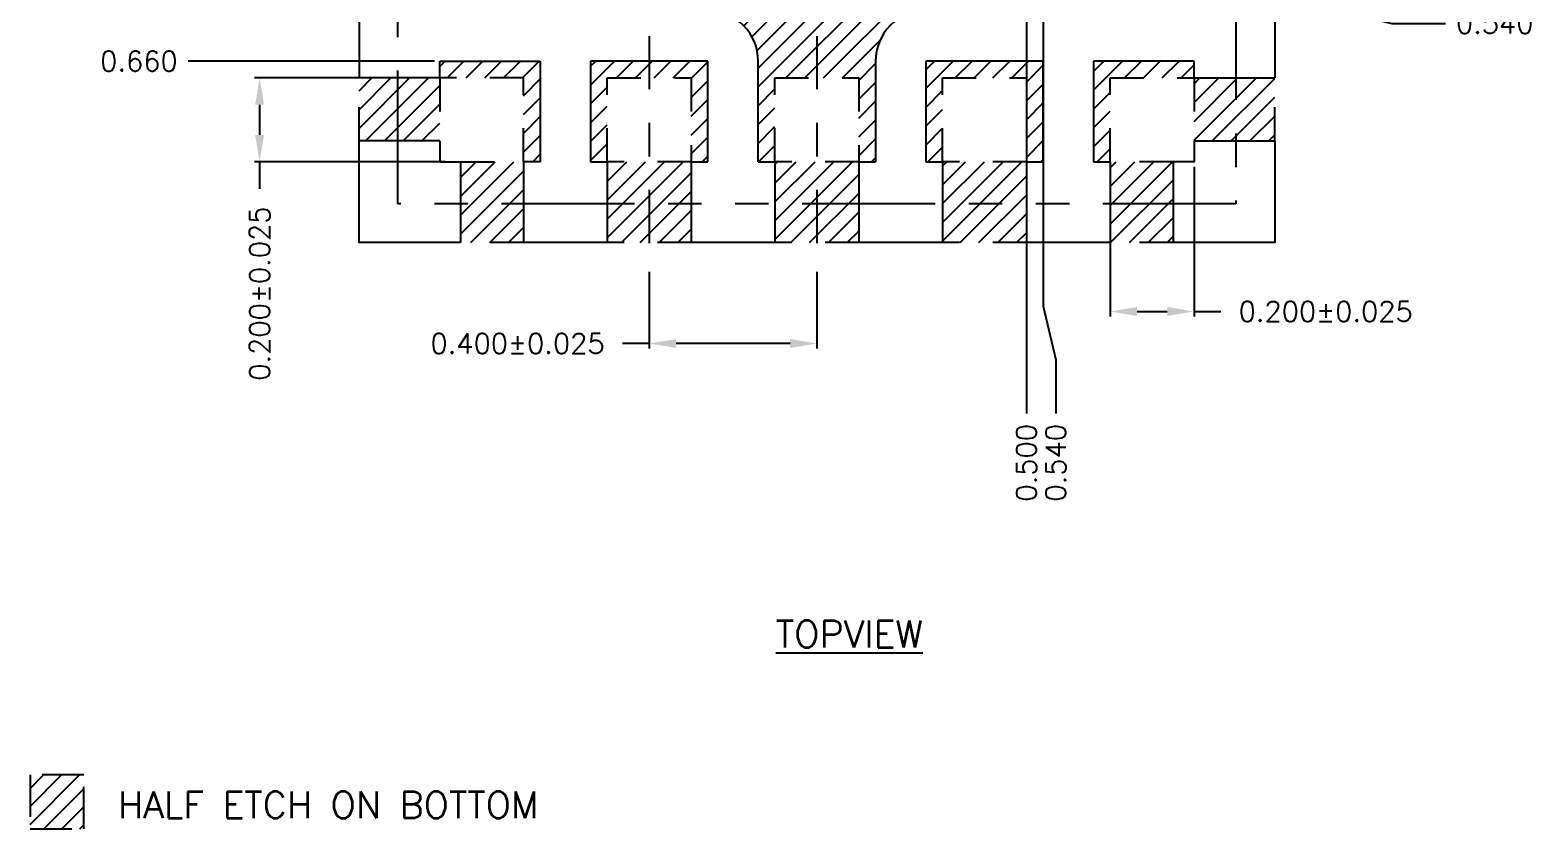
# Model space of a CAD drawing. Header units: millimetres. Extents: x 424.78 to 432.87, y 94.3 to 99.77.
# Drawn here: x 424.779 to 429.256, y 94.295 to 96.676 of the extents above; entities that cross this region are included whole.
import ezdxf
from ezdxf.enums import TextEntityAlignment as Align

# ---------------------------------------------------------------- set-up
doc = ezdxf.new("R2010")
doc.units = ezdxf.units.MM
doc.header["$LTSCALE"] = 0.5
doc.header["$PDMODE"] = 98
for name, pattern in [('CENTER', [50.8, 31.75, -6.35, 6.35, -6.35]), ('HIDDEN', [0.375, 0.25, -0.125]), ('PHANTOM2', [31.75, 15.875, -3.175, 3.175, -3.175, 3.175, -3.175])]:
    doc.linetypes.add(name, pattern=pattern)
for name, color, linetype in [('1', 7, 'HIDDEN'), ('1D', 4, 'Continuous'), ('BTM', 7, 'HIDDEN'), ('Center', 2, 'CENTER'), ('DIMENSION', 3, 'Continuous'), ('HEB', 4, 'Continuous'), ('PKG', 1, 'PHANTOM2')]:
    doc.layers.add(name, color=color, linetype=linetype)
doc.styles.add('SIMPLEX', font='simplex.shx', dxfattribs={"bigfont": 'AllInOneBig.shx'})
doc.dimstyles.new('Standard4', dxfattribs={"dimtxt": 0.06, "dimasz": 0.08, "dimexe": 0.015, "dimexo": 0.015, "dimgap": 0.027, "dimtad": 1, "dimdec": 3, "dimlfac": 0.8, "dimzin": 1, "dimtxsty": 'SIMPLEX', "dimcen": 0.1905, "dimclrd": 256, "dimclre": 256, "dimclrt": 256, "dimazin": 3, "dimtp": 0.03, "dimtm": 0.05, "dimtfac": 0.8, "dimtdec": 3, "dimtmove": 0, "dimatfit": 3, "dimfxl": 0.05, "dimtzin": 4, "dimlwd": -1, "dimlwe": -1})

# ---------------------------------------------------------------- blocks, each defined once
blk = doc.blocks.new('*D184')
at = {"layer": 'Defpoints', "color": 0, "ltscale": 0.1, "transparency": 16777216}
for p in [(427.1262, 97.4087), (425.2512, 96.5837), (426.0012, 96.5837)]:
    blk.add_point(p, dxfattribs=at)
at = {"layer": 'DIMENSION', "ltscale": 0.1, "transparency": 16777216}
blk.add_line((425.9862, 96.5837), (425.2512, 96.5837), dxfattribs=at)
at = {"layer": 'DIMENSION', "ltscale": 0.1, "transparency": 16777216, "insert": (425.1042, 96.5837), "char_height": 0.06, "attachment_point": 5, "style": 'SIMPLEX'}
blk.add_mtext('\\A1;0.660', dxfattribs=at)
blk = doc.blocks.new('*D193')
at = {"layer": 'Defpoints', "color": 0, "ltscale": 0.1, "transparency": 16777216}
for p in [(427.1262, 97.4087), (427.7512, 96.7837), (427.7512, 95.5337)]:
    blk.add_point(p, dxfattribs=at)
at = {"layer": 'DIMENSION', "ltscale": 0.1, "transparency": 16777216}
blk.add_line((427.7512, 96.7687), (427.7512, 95.5337), dxfattribs=at)
at = {"layer": 'DIMENSION', "ltscale": 0.1, "transparency": 16777216, "insert": (427.7512, 95.3867), "char_height": 0.06, "attachment_point": 5, "rotation": 90, "style": 'SIMPLEX'}
blk.add_mtext('\\A1;0.500', dxfattribs=at)
blk = doc.blocks.new('*D195')
at = {"layer": 'Defpoints', "color": 0, "ltscale": 0.1, "transparency": 16777216}
for p in [(427.1262, 97.4087), (427.8012, 96.7337), (427.8387, 95.5337)]:
    blk.add_point(p, dxfattribs=at)
at = {"layer": 'DIMENSION', "ltscale": 0.1, "transparency": 16777216}
for p, q in [((427.8012, 96.7187), (427.8012, 95.8537)), ((427.8012, 95.8537), (427.8387, 95.6937)), ((427.8387, 95.6937), (427.8387, 95.5337))]:
    blk.add_line(p, q, dxfattribs=at)
at = {"layer": 'DIMENSION', "ltscale": 0.1, "transparency": 16777216, "insert": (427.8387, 95.3867), "char_height": 0.06, "attachment_point": 5, "rotation": 90, "style": 'SIMPLEX'}
blk.add_mtext('\\A1;0.540', dxfattribs=at)
blk = doc.blocks.new('*D173')
at = {"layer": 'Defpoints', "color": 0, "ltscale": 0.1, "transparency": 16777216}
for p in [(427.1262, 97.4087), (427.8012, 96.7337), (429.0012, 96.6962)]:
    blk.add_point(p, dxfattribs=at)
at = {"layer": 'DIMENSION', "ltscale": 0.1, "transparency": 16777216}
for p, q in [((427.8162, 96.7337), (428.6812, 96.7337)), ((428.6812, 96.7337), (428.8412, 96.6962)), ((428.8412, 96.6962), (429.0012, 96.6962))]:
    blk.add_line(p, q, dxfattribs=at)
at = {"layer": 'DIMENSION', "ltscale": 0.1, "transparency": 16777216, "insert": (429.1482, 96.6962), "char_height": 0.06, "attachment_point": 5, "style": 'SIMPLEX'}
blk.add_mtext('\\A1;0.540', dxfattribs=at)
blk = doc.blocks.new('*D197')
at = {"layer": 'Defpoints', "color": 0, "ltscale": 0.1, "transparency": 16777216}
for p in [(426.6262, 95.9712), (427.1262, 95.9712), (426.6262, 95.7423)]:
    blk.add_point(p, dxfattribs=at)
at = {"layer": 'DIMENSION', "ltscale": 0.1, "transparency": 16777216}
for p, q in [((426.6262, 95.9562), (426.6262, 95.7273)), ((427.1262, 95.9562), (427.1262, 95.7273)), ((426.6262, 95.7423), (426.5462, 95.7423)), ((427.0462, 95.7423), (426.7062, 95.7423))]:
    blk.add_line(p, q, dxfattribs=at)
for points in [[(426.7062, 95.7556), (426.7062, 95.7289), (426.6262, 95.7423)], [(427.0462, 95.7556), (427.0462, 95.7289), (427.1262, 95.7423)]]:
    blk.add_solid(points, dxfattribs=at)
at = {"layer": 'DIMENSION', "ltscale": 0.1, "transparency": 16777216, "insert": (426.2335, 95.7423), "char_height": 0.06, "attachment_point": 5, "style": 'SIMPLEX'}
blk.add_mtext('\\A1;0.400%%P0.025', dxfattribs=at)
blk = doc.blocks.new('*D198')
at = {"layer": 'Defpoints', "color": 0, "ltscale": 0.1, "transparency": 16777216}
for p in [(428.0012, 96.2837), (428.2512, 96.2837), (428.2512, 95.8378)]:
    blk.add_point(p, dxfattribs=at)
at = {"layer": 'DIMENSION', "ltscale": 0.1, "transparency": 16777216}
for p, q in [((428.0012, 96.2687), (428.0012, 95.8228)), ((428.2512, 96.2687), (428.2512, 95.8228)), ((428.0812, 95.8378), (428.1712, 95.8378)), ((428.2512, 95.8378), (428.3312, 95.8378))]:
    blk.add_line(p, q, dxfattribs=at)
for points in [[(428.0812, 95.8511), (428.0812, 95.8244), (428.0012, 95.8378)], [(428.1712, 95.8511), (428.1712, 95.8244), (428.2512, 95.8378)]]:
    blk.add_solid(points, dxfattribs=at)
at = {"layer": 'DIMENSION', "ltscale": 0.1, "transparency": 16777216, "insert": (428.6439, 95.8378), "char_height": 0.06, "attachment_point": 5, "style": 'SIMPLEX'}
blk.add_mtext('\\A1;0.200%%P0.025', dxfattribs=at)
blk = doc.blocks.new('*D199')
at = {"layer": 'Defpoints', "color": 0, "ltscale": 0.1, "transparency": 16777216}
for p in [(426.0012, 96.5337), (425.4642, 96.2837), (426.0325, 96.2837)]:
    blk.add_point(p, dxfattribs=at)
at = {"layer": 'DIMENSION', "ltscale": 0.1, "transparency": 16777216}
for p, q in [((425.9862, 96.5337), (425.4492, 96.5337)), ((425.4642, 96.4537), (425.4642, 96.3637)), ((426.0175, 96.2837), (425.4492, 96.2837)), ((425.4642, 96.2837), (425.4642, 96.2037))]:
    blk.add_line(p, q, dxfattribs=at)
for points in [[(425.4509, 96.4537), (425.4775, 96.4537), (425.4642, 96.5337)], [(425.4509, 96.3637), (425.4775, 96.3637), (425.4642, 96.2837)]]:
    blk.add_solid(points, dxfattribs=at)
at = {"layer": 'DIMENSION', "ltscale": 0.1, "transparency": 16777216, "insert": (425.4642, 95.891), "char_height": 0.06, "attachment_point": 5, "rotation": 90, "style": 'SIMPLEX'}
blk.add_mtext('\\A1;0.200%%P0.025', dxfattribs=at)

msp = doc.modelspace()

# ---------------------------------------------------------------- hatches: boundary and pattern name
at = {"layer": 'HEB', "ltscale": 0.3}
h = msp.add_hatch(dxfattribs=at)
h.set_pattern_fill('ANSI31', color=256, scale=0.0125)
h.set_pattern_definition([(45, (403.33517, 87.596246), (-0.0280633, 0.0280633), [])])
h.paths.add_polyline_path([(428.4918, 98.2837), (428.4918, 98.4712), (428.3762, 98.4712), (428.3762, 98.2837)])
h.paths.add_polyline_path([(428.4918, 97.7837), (428.4918, 98.0337), (428.3762, 98.0337), (428.3762, 97.7837)])
h.paths.add_polyline_path([(428.4918, 97.2837), (428.4918, 97.5337), (428.3762, 97.5337), (428.3762, 97.2837)])
h.paths.add_polyline_path([(428.4918, 96.7837), (428.4918, 97.0337), (428.3762, 97.0337), (428.3762, 96.7837)])
h.paths.add_polyline_path([(428.4918, 96.3462), (428.4918, 96.5337), (428.3762, 96.5337), (428.3762, 96.3462)])
h.paths.add_polyline_path([(428.3762, 96.3462), (428.3762, 96.5337), (428.2512, 96.5337), (428.2512, 96.3462)])
h.paths.add_polyline_path([(428.3762, 96.7837), (428.3762, 97.0337), (428.2512, 97.0337), (428.2512, 96.7837)])
h.paths.add_polyline_path([(428.3762, 97.2837), (428.3762, 97.5337), (428.2512, 97.5337), (428.2512, 97.2837)])
h.paths.add_polyline_path([(428.3762, 97.7837), (428.3762, 98.0337), (428.2512, 98.0337), (428.2512, 97.7837)])
h.paths.add_polyline_path([(428.3762, 98.2837), (428.3762, 98.4712), (428.2762, 98.4712), (428.1887, 98.5587), (428.1887, 98.6587), (428.0012, 98.6587), (428.0012, 98.5337), (428.1637, 98.5337), (428.2512, 98.4462), (428.2512, 98.2837)])
h.paths.add_polyline_path([(428.1887, 98.6587), (428.1887, 98.7743), (428.0012, 98.7743), (428.0012, 98.6587)])
h.paths.add_polyline_path([(428.0512, 98.2337), (428.2512, 98.2337), (428.2512, 98.2837), (428.0012, 98.2837), (428.0012, 98.5337), (427.9512, 98.5337), (427.9512, 98.3337)])
h.paths.add_polyline_path([(428.2512, 97.7337), (428.2512, 97.7837), (428.0012, 97.7837), (428.0012, 98.0337), (428.2512, 98.0337), (428.2512, 98.0837), (427.9512, 98.0837), (427.9512, 97.7337)], flags=17)
edge = h.paths.add_edge_path()
edge.add_line((427.9512, 97.2337), (428.2512, 97.2337))
edge.add_line((428.2512, 97.2337), (428.2512, 97.2837))
edge.add_line((428.2512, 97.2837), (428.0012, 97.2837))
edge.add_line((428.0012, 97.2837), (428.0012, 97.5337))
edge.add_line((428.0012, 97.5337), (428.2512, 97.5337))
edge.add_line((428.2512, 97.5337), (428.2512, 97.5837))
edge.add_line((428.2512, 97.5837), (427.9512, 97.5837))
edge.add_arc((427.9512, 97.7337), 0.15, 180, 270, ccw=False)
edge.add_line((427.8012, 97.7337), (427.8012, 98.0837))
edge.add_line((427.8012, 98.0837), (427.4512, 98.0837))
edge.add_arc((427.4512, 98.2337), 0.15, 180, 270, ccw=False)
edge.add_line((427.3012, 98.2337), (427.3012, 98.5337))
edge.add_line((427.3012, 98.5337), (427.2512, 98.5337))
edge.add_line((427.2512, 98.5337), (427.2512, 98.2837))
edge.add_line((427.2512, 98.2837), (427.0012, 98.2837))
edge.add_line((427.0012, 98.2837), (427.0012, 98.5337))
edge.add_line((427.0012, 98.5337), (426.9512, 98.5337))
edge.add_line((426.9512, 98.5337), (426.9512, 98.2337))
edge.add_arc((426.8012, 98.2337), 0.15, 270, 360, ccw=False)
edge.add_line((426.8012, 98.0837), (426.4512, 98.0837))
edge.add_line((426.4512, 98.0837), (426.4512, 96.7337))
edge.add_line((426.4512, 96.7337), (426.8012, 96.7337))
edge.add_arc((426.8012, 96.5837), 0.15, 0, 90, ccw=False)
edge.add_line((426.9512, 96.5837), (426.9512, 96.2837))
edge.add_line((426.9512, 96.2837), (427.0012, 96.2837))
edge.add_line((427.0012, 96.2837), (427.0012, 96.5337))
edge.add_line((427.0012, 96.5337), (427.2512, 96.5337))
edge.add_line((427.2512, 96.5337), (427.2512, 96.2837))
edge.add_line((427.2512, 96.2837), (427.3012, 96.2837))
edge.add_line((427.3012, 96.2837), (427.3012, 96.5837))
edge.add_arc((427.4513, 96.5836), 0.1501, 88.6175, 179.9882, ccw=False)
edge.add_line((427.4549, 96.7337), (427.8012, 96.7337))
edge.add_line((427.8012, 96.7337), (427.8012, 97.0837))
edge.add_arc((427.9512, 97.0837), 0.15, 90, 180, ccw=False)
h.paths.add_polyline_path([(427.7512, 96.7837), (426.5012, 96.7837), (426.5012, 98.0337), (427.7512, 98.0337)], flags=16)
h.paths.add_polyline_path([(428.2512, 96.7337), (428.2512, 96.7837), (428.0012, 96.7837), (428.0012, 97.0337), (428.2512, 97.0337), (428.2512, 97.0837), (427.9512, 97.0837), (427.9512, 96.7337)], flags=17)
h.paths.add_polyline_path([(428.0012, 96.2837), (428.0012, 96.5337), (428.2512, 96.5337), (428.2512, 96.5837), (427.9512, 96.5837), (427.9512, 96.2837)])
h.paths.add_polyline_path([(428.1887, 96.1587), (428.1887, 96.2837), (428.0012, 96.2837), (428.0012, 96.1587)])
h.paths.add_polyline_path([(428.1887, 96.043), (428.1887, 96.1587), (428.0012, 96.1587), (428.0012, 96.043)])
h.paths.add_polyline_path([(427.7512, 96.043), (427.7512, 96.1587), (427.5012, 96.1587), (427.5012, 96.043)])
h.paths.add_polyline_path([(427.7512, 96.1587), (427.7512, 96.2837), (427.5012, 96.2837), (427.5012, 96.1587)])
h.paths.add_polyline_path([(427.8012, 96.2837), (427.8012, 96.5837), (427.4512, 96.5837), (427.4512, 96.2837), (427.5012, 96.2837), (427.5012, 96.5337), (427.7512, 96.5337), (427.7512, 96.2837)])
h.paths.add_polyline_path([(427.8012, 98.2337), (427.8012, 98.5337), (427.7512, 98.5337), (427.7512, 98.2837), (427.5012, 98.2837), (427.5012, 98.5337), (427.4512, 98.5337), (427.4512, 98.2337)])
h.paths.add_polyline_path([(427.7512, 98.5337), (427.7512, 98.6587), (427.5012, 98.6587), (427.5012, 98.5337)])
h.paths.add_polyline_path([(427.7512, 98.6587), (427.7512, 98.7743), (427.5012, 98.7743), (427.5012, 98.6587)])
h.paths.add_polyline_path([(427.2512, 98.6587), (427.2512, 98.7743), (427.0012, 98.7743), (427.0012, 98.6587)])
h.paths.add_polyline_path([(427.2512, 98.5337), (427.2512, 98.6587), (427.0012, 98.6587), (427.0012, 98.5337)])
h.paths.add_polyline_path([(427.2512, 96.1587), (427.2512, 96.2837), (427.0012, 96.2837), (427.0012, 96.1587)])
h.paths.add_polyline_path([(427.2512, 96.043), (427.2512, 96.1587), (427.0012, 96.1587), (427.0012, 96.043)])
h.paths.add_polyline_path([(426.7512, 96.043), (426.7512, 96.1587), (426.5012, 96.1587), (426.5012, 96.043)])
h.paths.add_polyline_path([(426.7512, 96.1587), (426.7512, 96.2837), (426.5012, 96.2837), (426.5012, 96.1587)])
h.paths.add_polyline_path([(426.8012, 96.2837), (426.8012, 96.5837), (426.4512, 96.5837), (426.4512, 96.2837), (426.5012, 96.2837), (426.5012, 96.5337), (426.7512, 96.5337), (426.7512, 96.2837)])
h.paths.add_polyline_path([(426.8012, 98.2337), (426.8012, 98.5337), (426.7512, 98.5337), (426.7512, 98.2837), (426.5012, 98.2837), (426.5012, 98.5337), (426.4512, 98.5337), (426.4512, 98.2337)])
h.paths.add_polyline_path([(426.7512, 98.5337), (426.7512, 98.6587), (426.5012, 98.6587), (426.5012, 98.5337)])
h.paths.add_polyline_path([(426.7512, 98.6587), (426.7512, 98.7743), (426.5012, 98.7743), (426.5012, 98.6587)])
h.paths.add_polyline_path([(426.2512, 98.6587), (426.2512, 98.7743), (426.0637, 98.7743), (426.0637, 98.6587)])
h.paths.add_polyline_path([(426.2512, 98.5337), (426.2512, 98.6587), (426.0637, 98.6587), (426.0637, 98.5337)])
h.paths.add_polyline_path([(426.3012, 98.2337), (426.3012, 98.5337), (426.2512, 98.5337), (426.2512, 98.2837), (426.0012, 98.2837), (426.0012, 98.2337)])
h.paths.add_polyline_path([(426.3012, 97.7337), (426.3012, 98.0837), (426.0012, 98.0837), (426.0012, 98.0337), (426.2512, 98.0337), (426.2512, 97.7837), (426.0012, 97.7837), (426.0012, 97.7337)])
h.paths.add_polyline_path([(426.3012, 97.2337), (426.3012, 97.5837), (426.0012, 97.5837), (426.0012, 97.5337), (426.2512, 97.5337), (426.2512, 97.2837), (426.0012, 97.2837), (426.0012, 97.2337)])
h.paths.add_polyline_path([(426.3012, 96.7337), (426.3012, 97.0837), (426.0012, 97.0837), (426.0012, 97.0337), (426.2512, 97.0337), (426.2512, 96.7837), (426.0012, 96.7837), (426.0012, 96.7337)])
h.paths.add_polyline_path([(426.3012, 96.2837), (426.3012, 96.5837), (426.0012, 96.5837), (426.0012, 96.5337), (426.2512, 96.5337), (426.2512, 96.2837)])
h.paths.add_polyline_path([(426.2512, 96.1587), (426.2512, 96.2837), (426.0637, 96.2837), (426.0637, 96.1587)])
h.paths.add_polyline_path([(426.2512, 96.043), (426.2512, 96.1587), (426.0637, 96.1587), (426.0637, 96.043)])
h.paths.add_polyline_path([(426.0012, 96.3462), (426.0012, 96.5337), (425.8762, 96.5337), (425.8762, 96.3462)])
h.paths.add_polyline_path([(426.0012, 96.7837), (426.0012, 97.0337), (425.8762, 97.0337), (425.8762, 96.7837)])
h.paths.add_polyline_path([(426.0012, 97.2837), (426.0012, 97.5337), (425.8762, 97.5337), (425.8762, 97.2837)])
h.paths.add_polyline_path([(426.0012, 97.7837), (426.0012, 98.0337), (425.8762, 98.0337), (425.8762, 97.7837)])
h.paths.add_polyline_path([(426.0012, 98.2837), (426.0012, 98.4712), (425.8762, 98.4712), (425.8762, 98.2837)])
h.paths.add_polyline_path([(425.8762, 98.2837), (425.8762, 98.4712), (425.7606, 98.4712), (425.7606, 98.2837)])
h.paths.add_polyline_path([(425.8762, 97.7837), (425.8762, 98.0337), (425.7606, 98.0337), (425.7606, 97.7837)])
h.paths.add_polyline_path([(425.8762, 97.2837), (425.8762, 97.5337), (425.7606, 97.5337), (425.7606, 97.2837)])
h.paths.add_polyline_path([(425.8762, 96.7837), (425.8762, 97.0337), (425.7606, 97.0337), (425.7606, 96.7837)])
h.paths.add_polyline_path([(425.8762, 96.3462), (425.8762, 96.5337), (425.7606, 96.5337), (425.7606, 96.3462)])
at = {"layer": 'HEB'}
h = msp.add_hatch(dxfattribs=at)
h.set_pattern_fill('ANSI31', color=256, scale=0.012, angle=360, style=0)
h.set_pattern_definition([(45, (426.74488, 96.489464), (-0.02694077, 0.02694077), [])])
h.paths.add_polyline_path([(424.9401, 94.2955), (424.9401, 94.4563), (424.7793, 94.4563), (424.7793, 94.2955)])

# ---------------------------------------------------------------- linework, layer by layer
at = {"ltscale": 0.1}
for p, q in [((426.0012, 96.5337), (426.0012, 96.5837)), ((426.0012, 96.5837), (426.3012, 96.5837)), ((426.3012, 96.5837), (426.3012, 96.2837)), ((426.8012, 96.5837), (426.4512, 96.5837)), ((426.4512, 96.5837), (426.4512, 96.2837)), ((426.8012, 96.2837), (426.8012, 96.5837)), ((427.8012, 96.5837), (427.4512, 96.5837)), ((427.4512, 96.5837), (427.4512, 96.2837)), ((427.8012, 96.2837), (427.8012, 96.5837)), ((428.2512, 96.5837), (427.9512, 96.5837)), ((427.9512, 96.5837), (427.9512, 96.2837)), ((428.2512, 96.5337), (428.2512, 96.5837)), ((425.8762, 96.5337), (425.7606, 96.5337)), ((426.0012, 96.5337), (425.8762, 96.5337)), ((428.2512, 96.5337), (428.3762, 96.5337)), ((428.3762, 96.5337), (428.4918, 96.5337)), ((425.8762, 96.3462), (425.7606, 96.3462)), ((426.0012, 96.3462), (425.8762, 96.3462)), ((428.2512, 96.3462), (428.3762, 96.3462)), ((428.3762, 96.3462), (428.4918, 96.3462)), ((426.0637, 96.2837), (426.0637, 96.1587)), ((426.2512, 96.2837), (426.2512, 96.1587)), ((426.3012, 96.2837), (426.2512, 96.2837)), ((426.4512, 96.2837), (426.5012, 96.2837)), ((426.5012, 96.2837), (426.5012, 96.1587)), ((426.7512, 96.2837), (426.8012, 96.2837)), ((426.7512, 96.2837), (426.7512, 96.1587)), ((426.9512, 96.2837), (427.0012, 96.2837)), ((427.0012, 96.2837), (427.0012, 96.1587)), ((427.2512, 96.2837), (427.3012, 96.2837)), ((427.2512, 96.2837), (427.2512, 96.1587)), ((427.4512, 96.2837), (427.5012, 96.2837)), ((427.5012, 96.2837), (427.5012, 96.1587)), ((427.7512, 96.2837), (427.7512, 96.1587)), ((427.7512, 96.2837), (427.8012, 96.2837)), ((427.9512, 96.2837), (428.0012, 96.2837)), ((428.0012, 96.2837), (428.0012, 96.1587)), ((428.1887, 96.2837), (428.1887, 96.1587)), ((426.0637, 96.1587), (426.0637, 96.043)), ((426.2512, 96.1587), (426.2512, 96.043)), ((426.5012, 96.1587), (426.5012, 96.043)), ((426.7512, 96.1587), (426.7512, 96.043)), ((427.0012, 96.1587), (427.0012, 96.043)), ((427.2512, 96.1587), (427.2512, 96.043)), ((427.5012, 96.1587), (427.5012, 96.043)), ((427.7512, 96.1587), (427.7512, 96.043)), ((428.0012, 96.1587), (428.0012, 96.043)), ((428.1887, 96.1587), (428.1887, 96.043))]:
    msp.add_line(p, q, dxfattribs=at)
for points in [[(426.9512, 96.2837), (426.9512, 96.5837, 0.414214), (426.8012, 96.7337), (426.4512, 96.7337), (426.4512, 98.0837), (426.8012, 98.0837, 0.414214), (426.9512, 98.2337), (426.9512, 98.5337)], [(428.2512, 97.2337), (427.9512, 97.2337, 0.414214), (427.8012, 97.0837), (427.8012, 96.7337), (427.4512, 96.7337, 0.414214), (427.3012, 96.5837), (427.3012, 96.2837)]]:
    msp.add_lwpolyline(points, format="xyb", dxfattribs=at)
for points in [[(425.7606, 96.7837), (425.7606, 96.5337)], [(428.4918, 96.7837), (428.4918, 96.5337)], [(426.0637, 96.043), (425.7606, 96.043), (425.7606, 96.3462)], [(426.0012, 96.3462), (426.0012, 96.2837), (426.0637, 96.2837)], [(428.2512, 96.3462), (428.2512, 96.2837), (428.1887, 96.2837)], [(428.4918, 96.3462), (428.4918, 96.043), (428.1887, 96.043)], [(426.5012, 96.043), (426.2512, 96.043)], [(427.0012, 96.043), (426.7512, 96.043)], [(427.5012, 96.043), (427.2512, 96.043)], [(428.0012, 96.043), (427.7512, 96.043)]]:
    msp.add_lwpolyline(points, dxfattribs=at)
at = {"layer": '1'}
for p, q in [((424.9401, 94.4563), (424.7793, 94.4563)), ((424.7793, 94.4563), (424.7793, 94.2955)), ((424.9401, 94.2955), (424.9401, 94.4563)), ((424.7793, 94.2955), (424.9401, 94.2955))]:
    msp.add_line(p, q, dxfattribs=at)
at = {"layer": 'BTM', "ltscale": 0.3}
for p, q in [((425.7606, 96.3462), (425.7606, 96.5337)), ((428.4918, 96.3462), (428.4918, 96.5337)), ((426.2512, 96.043), (426.0637, 96.043)), ((426.7512, 96.043), (426.5012, 96.043)), ((427.2512, 96.043), (427.0012, 96.043)), ((427.7512, 96.043), (427.5012, 96.043)), ((428.1887, 96.043), (428.0012, 96.043))]:
    msp.add_line(p, q, dxfattribs=at)
for points in [[(426.0637, 96.2837), (426.2512, 96.2837), (426.2512, 96.5337), (426.0012, 96.5337), (426.0012, 96.3462)], [(428.1887, 96.2837), (428.0012, 96.2837), (428.0012, 96.5337), (428.2512, 96.5337), (428.2512, 96.3462)]]:
    msp.add_lwpolyline(points, dxfattribs=at)
for points in [[(426.5012, 96.2837), (426.5012, 96.5337), (426.7512, 96.5337), (426.7512, 96.2837)], [(427.0012, 96.2837), (427.0012, 96.5337), (427.2512, 96.5337), (427.2512, 96.2837)], [(427.5012, 96.2837), (427.5012, 96.5337), (427.7512, 96.5337), (427.7512, 96.2837)]]:
    msp.add_lwpolyline(points, close=True, dxfattribs=at)
at = {"layer": 'Center', "ltscale": 0.01}
for p, q in [((426.6262, 96.6587), (426.6262, 95.9712)), ((427.1262, 96.6587), (427.1262, 95.9712))]:
    msp.add_line(p, q, dxfattribs=at)
at = {"layer": 'PKG', "ltscale": 0.05}
msp.add_lwpolyline([(428.3762, 98.6587), (428.3762, 96.1587), (425.8762, 96.1587), (425.8762, 98.6587)], close=True, dxfattribs=at)

# ---------------------------------------------------------------- texts
at = {"layer": '1D', "linetype": 'ByBlock', "style": 'SIMPLEX'}
msp.add_text('%%UTOPVIEW', height=0.08, dxfattribs=at).set_placement((427.0037, 94.8763), align=Align.MIDDLE_LEFT)
at = {"layer": '1D', "color": 0, "ltscale": 0.1, "style": 'SIMPLEX'}
msp.add_text('HALF ETCH ON BOTTOM', height=0.08, rotation=360, dxfattribs=at).set_placement((425.0413, 94.3673), align=Align.MIDDLE_LEFT)

# ---------------------------------------------------------------- dimensions: what is measured, and where the dimension line sits
at = {"layer": 'DIMENSION', "ltscale": 0.1}
for feature_location, offset, dtype, picture, middle in [((426.0012, 96.5837), (-0.75, 0), 0, '*D184', (425.1042, 96.5837)), ((427.7512, 96.7837), (0, -1.25), 1, '*D193', (427.7512, 95.3867)), ((427.8012, 96.7337), (0.0375, -1.2), 1, '*D195', (427.8387, 95.3867)), ((427.8012, 96.7337), (1.2, -0.0375), 0, '*D173', (429.1482, 96.6962))]:
    dim = msp.add_ordinate_dim(feature_location=feature_location, offset=offset, dtype=dtype, origin=(427.1262, 97.4087), dimstyle='Standard4', dxfattribs=at)
    dim.commit()
    dim.dimension.update_dxf_attribs({"geometry": picture, "text_midpoint": middle})
dim = msp.add_linear_dim(base=(425.4642, 96.2837), p1=(426.0012, 96.5337), p2=(426.0325, 96.2837), angle=90, text='<>%%P0.025', dimstyle='Standard4', dxfattribs=at)
dim.commit()
dim.dimension.update_dxf_attribs({"geometry": '*D199', "text_midpoint": (425.4642, 95.891)})
for base, p1, p2, picture, middle in [((428.2512, 95.8378), (428.0012, 96.2837), (428.2512, 96.2837), '*D198', (428.6439, 95.8378)), ((426.6262, 95.7423), (427.1262, 95.9712), (426.6262, 95.9712), '*D197', (426.2335, 95.7423))]:
    dim = msp.add_linear_dim(base=base, p1=p1, p2=p2, text='<>%%P0.025', dimstyle='Standard4', dxfattribs=at)
    dim.commit()
    dim.dimension.update_dxf_attribs({"geometry": picture, "text_midpoint": middle})

doc.saveas('drawing.dxf')
